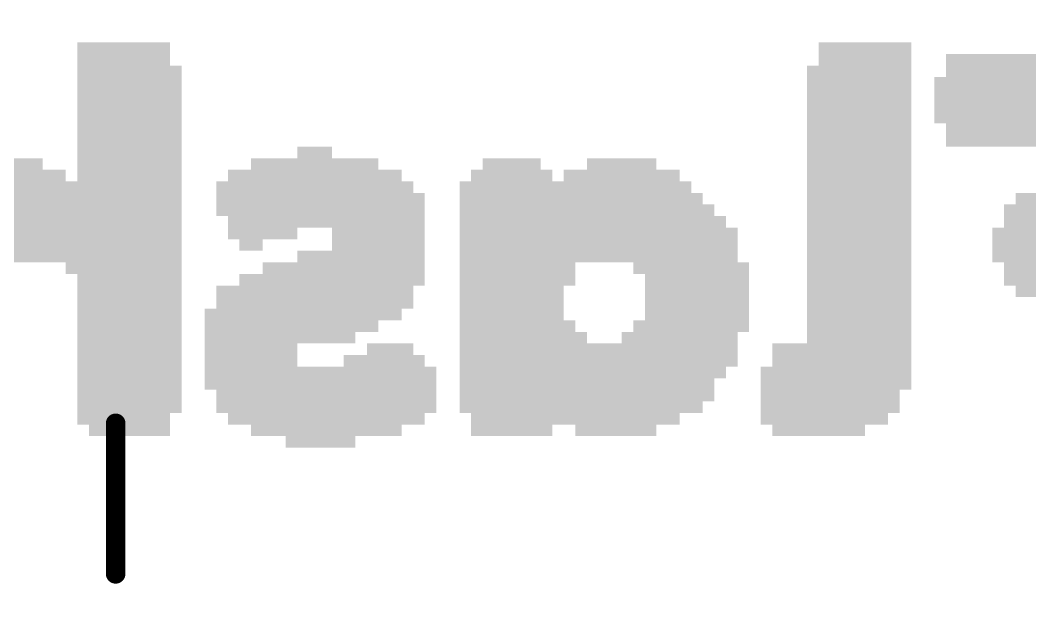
# Model space of a CAD drawing. Extents: x -5 to 107, y -9 to 51.
# Drawn here: x 18.62 to 23.85, y 4.93 to 7.95 of the extents above; entities that cross this region are included whole.
import ezdxf

# ---------------------------------------------------------------- set-up
doc = ezdxf.new("R2010")
doc.units = 0
doc.layers.add('22', color=40, linetype='CONTINUOUS')
doc.layers.add('51', color=53, linetype='CONTINUOUS')

# ---------------------------------------------------------------- blocks, each defined once
blk = doc.blocks.new('RECT')
blk.add_solid([(-0.5, -0.5), (0.5, -0.5), (-0.5, 0.5), (0.5, 0.5)])

msp = doc.modelspace()

# ---------------------------------------------------------------- linework, layer by layer
at = {"layer": '51'}
for points, const_width in [([(18.95, 1.49, 1), (18.95, 21.49, 1), (18.95, 1.49)], 0.127), ([(19.1399, 5.8604, 1), (19.0891, 5.8604)], 0.0508), ([(19.0891, 5.0808, 1), (19.1399, 5.0808)], 0.0508)]:
    msp.add_lwpolyline(points, format="xyb", dxfattribs=dict(at, const_width=const_width))
at = {"layer": '51', "const_width": 0.1016}
msp.add_lwpolyline([(19.1145, 5.0808), (19.1145, 5.8604)], dxfattribs=at)

# ---------------------------------------------------------------- block references
at = {"layer": '22', "yscale": 0.06, "rotation": 180}
for p, xscale in [((19.156, 7.804), 0.48), ((22.996, 7.804), 0.48), ((19.156, 7.744), 0.48), ((22.996, 7.744), 0.48), ((24.166, 7.744), 1.5), ((19.186, 7.684), 0.54), ((22.966, 7.684), 0.54), ((24.166, 7.684), 1.5), ((19.186, 7.624), 0.54), ((22.966, 7.624), 0.54), ((24.166, 7.624), 1.62), ((19.186, 7.564), 0.54), ((22.966, 7.564), 0.54), ((24.166, 7.564), 1.62), ((19.186, 7.504), 0.54), ((22.966, 7.504), 0.54), ((24.166, 7.504), 1.62), ((19.186, 7.444), 0.54), ((22.966, 7.444), 0.54), ((24.166, 7.444), 1.62), ((19.186, 7.384), 0.54), ((22.966, 7.384), 0.54), ((24.196, 7.384), 1.56), ((19.186, 7.324), 0.54), ((22.966, 7.324), 0.54), ((24.196, 7.324), 1.56), ((19.186, 7.264), 0.54), ((20.146, 7.264), 0.18), ((22.966, 7.264), 0.54), ((18.586, 7.204), 0.3), ((19.186, 7.204), 0.54), ((20.146, 7.204), 0.66), ((21.166, 7.204), 0.3), ((21.736, 7.204), 0.36), ((22.966, 7.204), 0.54), ((18.586, 7.144), 0.54), ((19.186, 7.144), 0.54), ((20.146, 7.144), 0.9), ((21.166, 7.144), 0.42), ((21.736, 7.144), 0.6), ((22.966, 7.144), 0.54), ((18.826, 7.084), 1.26), ((20.146, 7.084), 1.02), ((21.496, 7.084), 1.2), ((22.966, 7.084), 0.54), ((18.796, 7.024), 1.32), ((20.176, 7.024), 1.08), ((21.526, 7.024), 1.26), ((22.966, 7.024), 0.54), ((24.376, 7.024), 1.2), ((18.796, 6.964), 1.32), ((20.176, 6.964), 1.08), ((21.556, 6.964), 1.32), ((22.966, 6.964), 0.54), ((24.346, 6.964), 1.26), ((18.766, 6.904), 1.38), ((20.206, 6.904), 1.02), ((21.586, 6.904), 1.38), ((22.966, 6.904), 0.54), ((24.346, 6.904), 1.26), ((18.736, 6.844), 1.44), ((19.876, 6.844), 0.36), ((20.476, 6.844), 0.48), ((21.616, 6.844), 1.44), ((22.966, 6.844), 0.54), ((24.316, 6.844), 1.32), ((18.736, 6.784), 1.44), ((19.816, 6.784), 0.12), ((20.476, 6.784), 0.48), ((21.616, 6.784), 1.44), ((22.966, 6.784), 0.54), ((24.316, 6.784), 1.32), ((18.736, 6.724), 1.44), ((20.386, 6.724), 0.66), ((21.616, 6.724), 1.44), ((22.966, 6.724), 0.54), ((24.316, 6.724), 1.32), ((19.156, 6.664), 0.6), ((20.296, 6.664), 0.84), ((21.196, 6.664), 0.6), ((22.096, 6.664), 0.6), ((22.966, 6.664), 0.54), ((24.346, 6.664), 1.26), ((19.186, 6.604), 0.54), ((20.236, 6.604), 0.96), ((21.196, 6.604), 0.6), ((22.126, 6.604), 0.54), ((22.966, 6.604), 0.54), ((24.346, 6.604), 1.26), ((19.186, 6.544), 0.54), ((20.146, 6.544), 1.02), ((21.166, 6.544), 0.54), ((22.126, 6.544), 0.54), ((22.966, 6.544), 0.54), ((24.376, 6.544), 1.2), ((19.186, 6.484), 0.54), ((20.146, 6.484), 1.02), ((21.166, 6.484), 0.54), ((22.126, 6.484), 0.54), ((22.966, 6.484), 0.54), ((19.186, 6.424), 0.54), ((20.086, 6.424), 1.02), ((21.166, 6.424), 0.54), ((22.126, 6.424), 0.54), ((22.966, 6.424), 0.54), ((19.186, 6.364), 0.54), ((20.026, 6.364), 0.9), ((21.196, 6.364), 0.6), ((22.096, 6.364), 0.6), ((22.966, 6.364), 0.54), ((19.186, 6.304), 0.54), ((19.966, 6.304), 0.78), ((21.226, 6.304), 0.66), ((22.036, 6.304), 0.6), ((22.966, 6.304), 0.54), ((19.186, 6.244), 0.54), ((19.816, 6.244), 0.48), ((20.536, 6.244), 0.24), ((21.616, 6.244), 1.44), ((22.876, 6.244), 0.72), ((19.186, 6.184), 0.54), ((19.816, 6.184), 0.48), ((20.506, 6.184), 0.42), ((21.616, 6.184), 1.44), ((22.876, 6.184), 0.72), ((19.186, 6.124), 0.54), ((20.176, 6.124), 1.2), ((21.586, 6.124), 1.38), ((22.846, 6.124), 0.78), ((19.186, 6.064), 0.54), ((20.176, 6.064), 1.2), ((21.556, 6.064), 1.32), ((22.846, 6.064), 0.78), ((19.186, 6.004), 0.54), ((20.206, 6.004), 1.14), ((21.556, 6.004), 1.32), ((22.816, 6.004), 0.72), ((19.186, 5.944), 0.54), ((20.206, 5.944), 1.14), ((21.526, 5.944), 1.26), ((22.816, 5.944), 0.72), ((19.156, 5.884), 0.48), ((20.206, 5.884), 1.02), ((21.496, 5.884), 1.08), ((22.786, 5.884), 0.66), ((19.186, 5.824), 0.42), ((20.206, 5.824), 0.78), ((21.166, 5.824), 0.42), ((21.706, 5.824), 0.42), ((22.756, 5.824), 0.48), ((20.176, 5.764), 0.36)]:
    msp.add_blockref('RECT', p, dxfattribs=dict(at, xscale=xscale))

doc.saveas('drawing.dxf')
